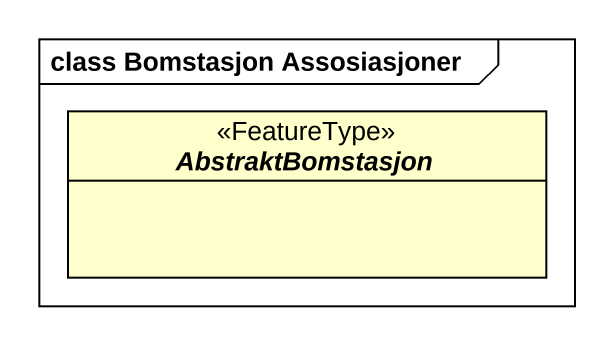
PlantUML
@startuml
mainframe class Bomstasjon Assosiasjoner
hide circle
hide empty members
abstract class AbstraktBomstasjon <<FeatureType>>
@enduml
